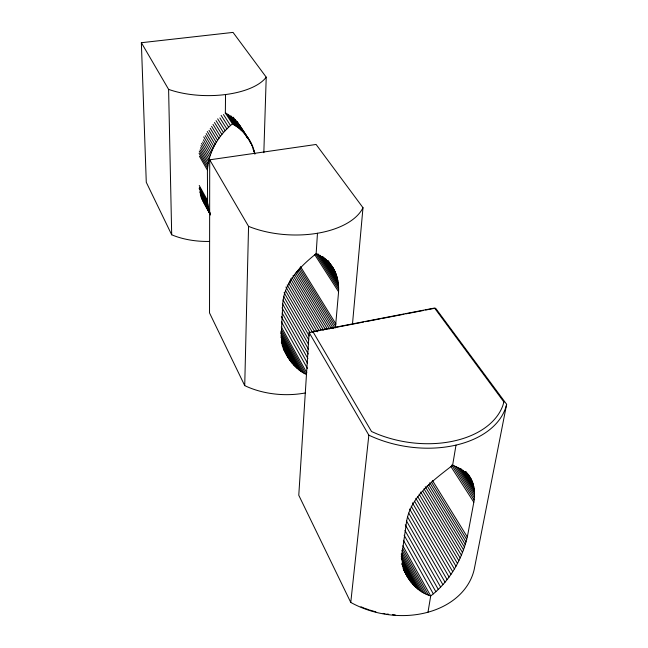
<?xml version="1.0" encoding="UTF-8"?>
<svg xmlns="http://www.w3.org/2000/svg" width="648" height="648" viewBox="0 0 648 648"><rect width="100%" height="100%" fill="white"/><g stroke="black" fill="none" stroke-linecap="round" stroke-linejoin="round"><path stroke-width="0.97" d="M352.463 324.219L362.993 207.716L316.103 144.464L209.709 159.813L209.531 312.944L244.725 385.617A67.546 43.133 2.8 0 0 305.427 392.931M225.35 113.74L225.536 94.535M427.988 612.222L430.709 595.949C450.02 581.102 462.688 558.544 467.718 534.908L473.445 504.257C475.64 493.857 474.854 482.112 467.597 473.745M254.915 154.184C252.388 141.394 243.786 130.175 232.421 123.898C218.02 135.707 207.481 153.398 207.409 172.36L207.595 202.411L208.535 208.332L210.252 213.945L201.066 197.089M244.725 385.617L248.557 226.363L209.709 159.813M335.405 327.888L338.426 293.649C339.341 283.654 337.316 273.116 331.104 265.032M263.833 152.717L266.223 77.177L233.037 32.4L141.361 42.711L146.278 182.291L171.696 234.787A57.51 31.104 0.2 0 0 209.596 241.429M319.999 330.48L309.137 332.586L298.777 495.266L350.762 602.438A82.92 63.002 11.7 0 0 474.198 569.479L506.639 404.32L435.545 308.14M281.418 329.613L306.269 374.495C289.478 366.161 279.264 346.712 281.621 328.139L282.739 303.928C284.018 282.552 300.34 266.279 316.151 253.7L317.471 233.264M350.762 602.438L368.842 435.156L309.137 332.586M402.854 545.786L430.709 595.949C410.678 589.915 397.937 567.17 402.991 546.88L406.669 520.895C411.269 495.777 433.82 479.998 452.62 465.272L455.998 445.127M321.975 330.099L363.447 322.08M365.423 321.7L380.238 318.832M382.215 318.452L403.939 314.248M405.915 313.867L423.695 310.433M425.663 310.044L434.557 308.327M452.62 465.272C459.635 468.05 466.738 471.995 470.788 478.613M316.151 253.7C322.931 257.11 329.281 261.873 333.315 268.41M239.169 124.473L249.107 139.66M237.419 121.978L250.152 141.426M328.35 261.055L329.459 262.748M329.873 263.331L334.271 270.07M466.487 472.327L471.671 480.2M242.838 130.564L251.116 143.232M328.536 261.695L335.129 271.779M465.815 471.736L472.424 481.845M236.69 121.217L245.462 134.654M327.669 260.439L329.314 262.958M465.799 471.801L467.451 474.328M245.924 135.78L247.577 138.324M249.788 141.701L251.999 145.087M327.572 260.804L335.875 273.513M465.296 471.679L473.032 483.521M235.24 119.532L244.094 133.091M327.402 260.666L328.504 262.351M251.683 145.282L252.785 146.975M326.6 260.091L336.531 275.319M464.729 471.785L473.542 485.287M233.256 117.199L242.636 131.584M325.952 259.289L327.054 260.974M252.38 147.201L253.49 148.902M324.988 258.601L337.106 277.19M462.891 470.189L473.939 487.142M232.851 117.458L241.113 130.143M324.389 257.953L325.49 259.646M253.012 149.178L254.105 150.854M323.303 257.175L337.584 279.118M461.02 468.771L474.239 489.086M231.263 116.081L239.509 128.758M322.72 256.657L323.822 258.341M253.53 151.162L254.632 152.847M322.08 256.649L337.973 281.102M459.61 468.285L474.441 491.103M230.161 115.619L237.84 127.437M320.225 255.32L338.264 283.127M458.087 467.856L474.514 493.177M228.444 114.38L236.099 126.19M318.29 254.032L338.467 285.193M455.795 466.447L474.482 495.307M226.654 113.206L234.293 125.007M316.815 253.627L338.58 287.315M453.527 465.288L474.344 497.518M225.35 112.946L232.421 123.898M315.803 254.097L338.604 289.486M451.721 465.037L474.125 499.81M314.701 254.607L338.548 291.705M450.911 466.552L473.801 502.168M223.471 114.542L230.51 125.526M221.114 115.36L228.655 127.211M219.891 117.92L226.865 128.944M217.655 118.835L225.139 130.734M216.035 120.641L223.479 132.573M214.472 122.504L221.891 134.452M212.989 124.4L220.377 136.38M300.469 266.563L335.956 324.081M432.435 480.468L467.297 536.965M299.684 267.867L335.656 326.349M431.398 481.999L466.722 539.428M211.572 126.344L218.935 138.34M298.809 269.187L334.749 327.791M429.737 482.711L466.058 541.947M297.716 270.281L333.25 328.423M428.506 484.307L465.305 544.523M210.236 128.312L217.574 140.341M296.679 271.609L331.144 328.212M427.178 485.927L464.462 547.147M295.553 272.938L329.476 328.852M425.234 486.689L463.531 549.812M208.98 130.321L216.286 142.374M294.338 274.25L327.191 328.617M423.978 488.77L462.486 552.477M207.279 131.495L215.087 144.439M293.042 275.554L325.361 329.249M422.893 491.273L461.36 555.182M206.186 133.561L213.962 146.529M292.07 277.53L323.522 330.002M420.665 492.059L460.145 557.912M205.173 135.643L212.933 148.643M290.612 278.81L321.027 329.775M419.151 494.173L458.841 560.674M289.583 280.94L318.97 330.391M417.79 496.692L457.464 563.46M203.723 136.874L211.977 150.773M288.481 283.046L317.334 331.833M415.814 498.32L455.973 566.206M203.399 139.863L211.118 152.92M287.186 284.95L314.709 331.695M414.534 501.252L454.378 568.928M202.646 141.993L210.341 155.075M285.922 287.007L312.409 332.213M412.387 502.84L452.701 571.658M201.544 143.402L209.652 157.245M141.361 42.711L168.602 89.375L171.696 234.787M200.969 145.541L209.061 159.416M285.606 290.782L310.044 332.699M411.172 506.153L450.951 574.379M200.483 147.687L208.559 161.587M284.075 292.58L309.242 335.972M409.625 509.012L449.072 577.028M200.086 149.834L208.146 163.758M283.581 296.282L308.723 339.844M408.726 513.119L447.104 579.62M199.276 151.106L207.822 165.929M199.058 153.236L207.595 168.083M283.03 299.959L308.634 344.566M407.495 516.772L445.055 582.204M199.438 156.225L207.457 170.23M282.39 303.604L308.456 349.248M406.418 520.806L442.908 584.699M282.026 307.816L308.262 354.019M405.243 524.775L440.64 587.096M282.228 313.122L307.905 358.587M404.992 530.477L438.307 589.469M281.362 316.629L307.452 363.091M404.141 535.224L435.861 591.713M281.402 321.829L307.403 368.388M403.396 540.278L433.318 593.851M281.37 327.005L306.788 372.778M402.635 548.508L428.474 595.164M281.021 331.258L304.349 373.491M401.995 550.265L426.311 594.289M280.673 332.813L302.478 372.373M402.222 553.392L424.205 593.276M199.228 185.441L207.457 200.378M281.135 335.656L300.64 371.118M401.201 554.008L422.132 592.086M199.373 187.442L207.595 202.411M280.892 337.041L298.874 369.797M401.225 556.316L420.155 590.822M199.114 188.544L207.822 204.412M281.669 340.087L297.157 368.364M401.298 558.479L418.235 589.397M199.916 191.379L208.13 206.388M281.524 341.261L295.504 366.825M402.303 562.1L416.389 587.849M199.835 192.416L208.535 208.332M281.426 341.69L282.39 343.464M281.313 342.128L293.933 365.221M402.06 563.193L414.647 586.229M200.321 194.311L209.021 210.236M281.977 343.886L282.933 345.643M402.044 563.833L403.007 565.599M282.277 344.939L292.426 363.544M401.89 564.165L412.987 584.504M200.41 195.275L209.596 212.115M282.139 345.141L283.581 347.79M208.672 210.73L210.114 213.378M282.812 346.737L290.993 361.754M402.692 566.66L411.407 582.641M283.37 348.13L284.334 349.904M403.372 568.361L404.336 570.135M207.546 209.191L210.43 214.488M283.419 348.47L289.656 359.915M403.186 568.32L409.941 580.73M201.803 198.863L210.511 214.853M283.265 348.446L288.409 358.028M403.275 568.798L408.596 578.761M203.108 201.479L210.365 214.82M283.289 348.77L287.242 356.076M403.809 570.119L407.357 576.696M506.639 404.32A92.785 60.102 8.8 0 1 368.842 435.156M395.183 614.887A80.158 60.985 11.8 0 1 392.405 614.669M388.703 614.264A80.158 60.985 11.8 0 1 386.848 614.012M385.001 613.729A80.158 60.985 11.8 0 1 383.162 613.413M375.864 611.817A80.158 60.985 11.8 0 1 369.611 610.003M368.728 609.711A80.158 60.985 11.8 0 1 364.379 608.156M363.52 607.816A80.158 60.985 11.8 0 1 360.968 606.771M362.993 207.716A74.237 39.325 2.7 0 1 248.557 226.363M266.223 77.177A62.281 27.532 0.7 0 1 168.602 89.375M503.909 401.995L502.759 405.802A89.926 58.109 8.8 0 1 377.079 433.941L371.523 431.511L312.871 331.574L434.565 308.043L503.909 401.995"/></g></svg>
